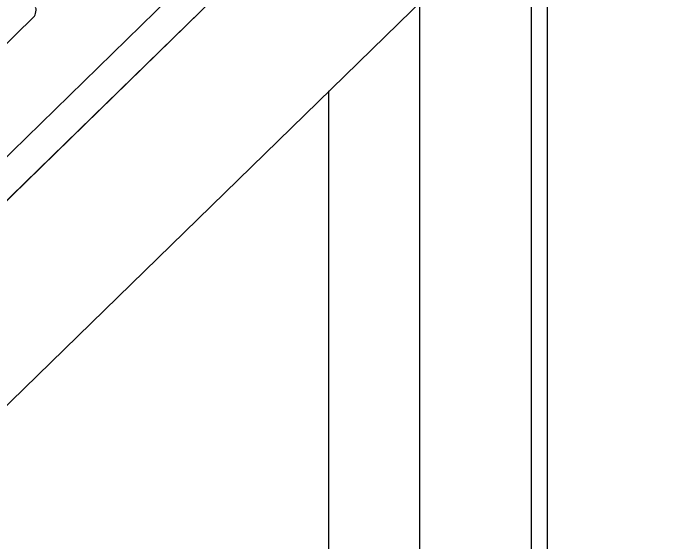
# Model space of a CAD drawing. Header units: millimetres. Extents: x 0 to 3353, y 0 to 2591.
# Drawn here: x 2593.3 to 2837.3, y 1299.6 to 1496.6 of the extents above; entities that cross this region are included whole.
import ezdxf

# ---------------------------------------------------------------- set-up
doc = ezdxf.new("R2010")
doc.units = ezdxf.units.MM
doc.header["$LTSCALE"] = 12

msp = doc.modelspace()

# ---------------------------------------------------------------- linework, layer by layer
at = {"color": 7, "linetype": 'Continuous', "lineweight": 25}
for p, q in [((2837.29, 1683.78), (2339.42, 1197.85)), ((2837.29, 1667.46), (2339.42, 1181.52)), ((2357.2, 1198.87), (2819.51, 1650.1)), ((2357.2, 1122.67), (2819.51, 1573.9)), ((2791.74, 1546.79), (2791.74, 1044.54)), ((2785.81, 1541.01), (2785.81, 1038.75)), ((2744.32, 1014.13), (2744.32, 1500.51)), ((2586.06, 1480.6), (2600.87, 1495.05)), ((2710.62, 1023.28), (2710.62, 1467.63))]:
    msp.add_line(p, q, dxfattribs=at)
at = {"color": 7, "linetype": 'Continuous', "lineweight": 25, "flags": 128}
msp.add_lwpolyline([(2600.87, 1495.05), (2601.15, 1495.41), (2601.41, 1495.9), (2601.62, 1496.47), (2601.75, 1497.06), (2601.8, 1497.63), (2601.77, 1498.12), (2601.65, 1498.48), (2601.45, 1498.68)], dxfattribs=at)

doc.saveas('drawing.dxf')
